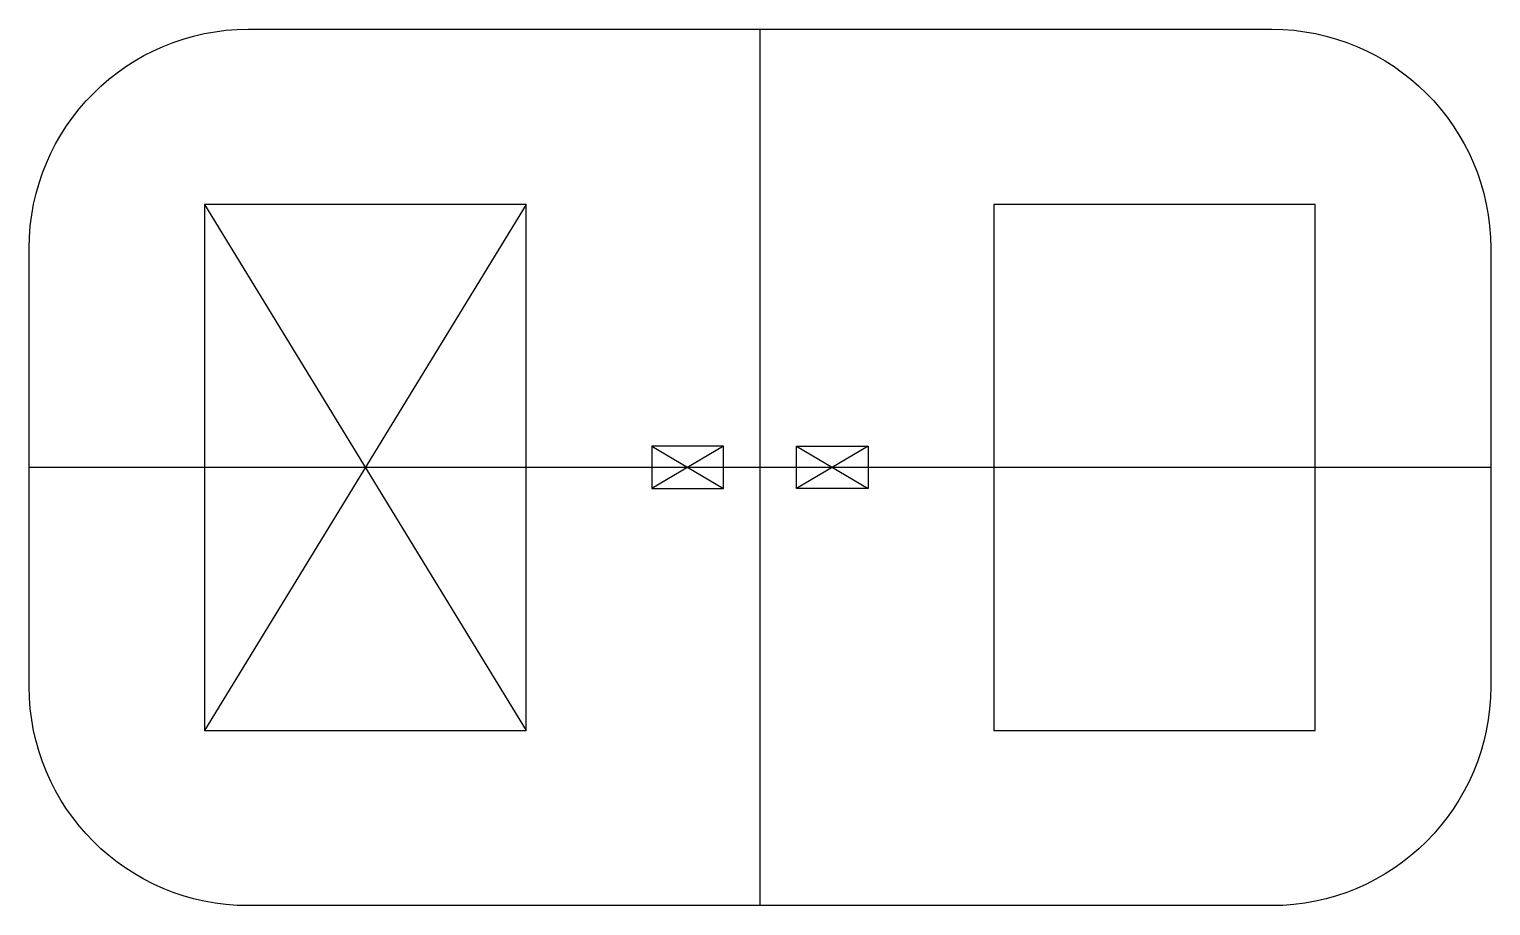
# Model space of a CAD drawing. Header units: millimetres. Extents: x 4 to 104, y 25 to 85.
import ezdxf

# ---------------------------------------------------------------- set-up
doc = ezdxf.new("R2010")
doc.units = ezdxf.units.MM
doc.layers.get('0').update_dxf_attribs({"linetype": 'CONTINUOUS'})

msp = doc.modelspace()

# ---------------------------------------------------------------- linework, layer by layer
for p, q in [((53.9, 85.01), (53.9, 25)), ((37.9, 73.01), (15.9, 73.01)), ((15.9, 73.01), (15.9, 37.01)), ((37.9, 73.01), (15.9, 37.01)), ((15.9, 73.01), (37.9, 37.01)), ((37.9, 37.01), (37.9, 73.01)), ((51.4, 56.46), (46.5, 56.46)), ((46.5, 56.46), (46.5, 53.56)), ((51.4, 56.46), (46.5, 53.56)), ((46.5, 56.46), (51.4, 53.56)), ((51.4, 53.56), (51.4, 56.46)), ((56.4, 53.56), (56.4, 56.46)), ((56.4, 56.46), (61.3, 56.46)), ((56.4, 56.46), (61.3, 53.56)), ((61.3, 56.46), (56.4, 53.56)), ((61.3, 56.46), (61.3, 53.56)), ((103.9, 55.01), (3.9, 55.01)), ((46.5, 53.56), (51.4, 53.56)), ((61.3, 53.56), (56.4, 53.56)), ((15.9, 37.01), (37.9, 37.01))]:
    msp.add_line(p, q)
msp.add_lwpolyline([(88.9, 25.01), (18.9, 25.01, -0.41421), (3.9, 40.01), (3.9, 70.01, -0.41421), (18.9, 85.01), (88.9, 85.01, -0.41421), (103.9, 70.01), (103.9, 40.01, -0.41421)], format="xyb", close=True)
msp.add_lwpolyline([(69.9, 37.01), (91.9, 37.01), (91.9, 73.01), (69.9, 73.01)], close=True)

doc.saveas('drawing.dxf')
